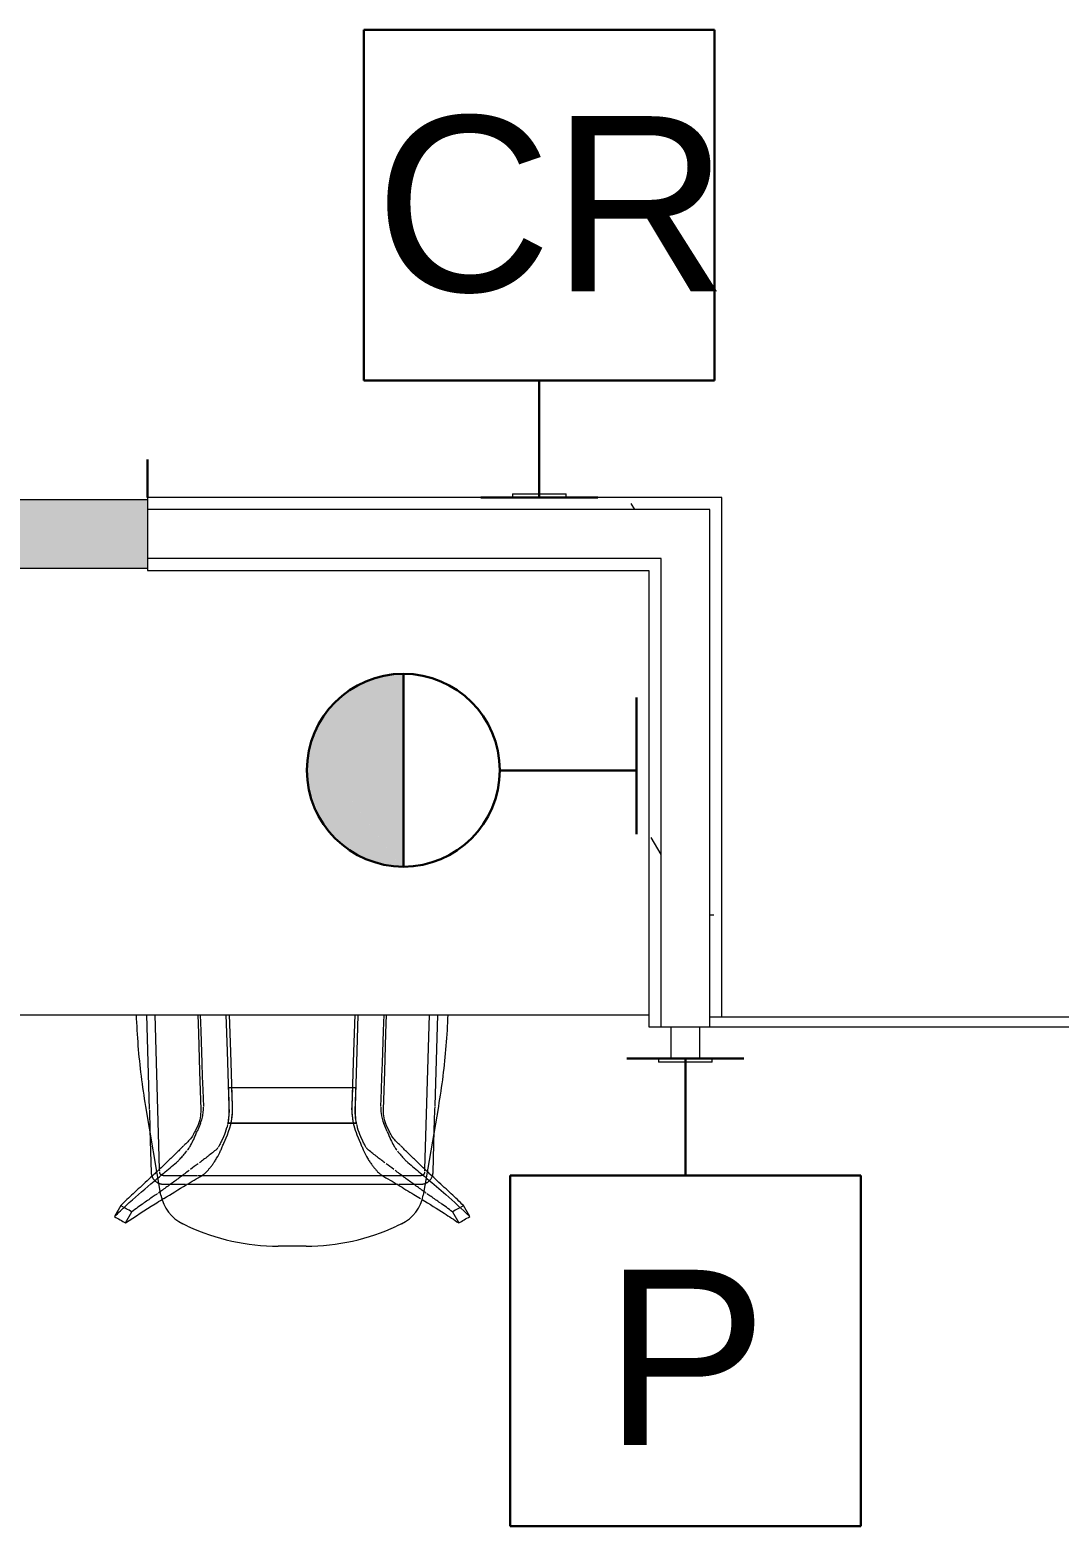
# Model space of a CAD drawing. Header units: inches. Extents: x 0 to 1865, y 0 to 1094.
# Drawn here: x 1456.1 to 1508.9, y 698.3 to 775.1 of the extents above; entities that cross this region are included whole.
import ezdxf

# ---------------------------------------------------------------- set-up
doc = ezdxf.new("R2010")
doc.units = ezdxf.units.IN
doc.header["$MEASUREMENT"] = 0
for name, color, linetype, lineweight in [('A-ANNO-NOTE', 131, 'Continuous', 9), ('A-WALL', 113, 'Continuous', 13), ('A-WALL-PATT', 111, 'Continuous', 13), ('CORRIDOR', 7, 'Continuous', 9), ('E-ELEC-FIXT', 91, 'Continuous', 9), ('I-FURN', 30, 'Continuous', 9), ('I-WALL', 2, 'Continuous', 13), ('Q-CASE', 31, 'Continuous', 9), ('Victor Bldg - 5th Floor_LINK_dwg', 8, 'Continuous', 9)]:
    doc.layers.add(name, color=color, linetype=linetype, lineweight=lineweight)
doc.styles.add('Swis721 Lt BT', font='swissl.ttf', dxfattribs={"height": 9})
pattern_1 = [(0, (0, 0), (30.72, 7.68), [1.267, -21.773, 1.267, -21.773, -122.88]), (0, (0, 0), (30.72, 7.68), [-46.08, 1.267, -44.813, 1.267, -21.773, -53.76]), (0, (0, 0), (30.72, 7.68), [-115.2, 1.267, -14.093, 1.267, -37.133]), (120, (11.52, 3.84), (-22.011075, 22.7643), [1.267, -21.773, 1.267, -21.773, -122.88]), (120, (11.52, 3.84), (-22.011075, 22.7643), [-46.08, 1.267, -44.813, 1.267, -21.773, -53.76]), (120, (11.52, 3.84), (-22.011075, 22.7643), [-115.2, 1.267, -14.093, 1.267, -37.133]), (240, (15.36, 19.2), (-8.708925, -30.4443), [1.267, -21.773, 1.267, -21.773, -122.88]), (240, (15.36, 19.2), (-8.708925, -30.4443), [-46.08, 1.267, -44.813, 1.267, -21.773, -53.76]), (240, (15.36, 19.2), (-8.708925, -30.4443), [-115.2, 1.267, -14.093, 1.267, -37.133])]

# ---------------------------------------------------------------- blocks, each defined once
blk = doc.blocks.new('Victor Bldg - 5th Floor_LINK_dwg-6972324-Level 05 POWER _ SIGNAL')
at = {"layer": 'CORRIDOR', "color": 10, "lineweight": 30}
for p, q in [((1462.133, 751.051), (1462.133, 753)), ((1462.133, 751.563), (1462.133, 751.051))]:
    blk.add_line(p, q, dxfattribs=at)
at = {"layer": 'CORRIDOR', "color": 250, "lineweight": 20}
blk.add_line((1462.133, 751.563), (1462.133, 751.051), dxfattribs=at)
blk = doc.blocks.new('HighTower_Nadia_Bob_BarStool - HighTower_Nadia_Bob_BarStool-7608263-Level 05 POWER _ SIGNAL')
at = {"layer": 'I-FURN'}
for p, q in [((-7.475, 2.678), (-7.331, -2.181)), ((-6.802, -5.245), (-7.037, 2.678)), ((-4.722, 2.678), (-4.693, 1.848)), ((-3.154, 0.768), (-3.221, 2.678)), ((4.693, 1.848), (4.722, 2.678)), ((4.812, 1.73), (4.841, 2.678)), ((7.037, 2.678), (6.802, -5.245)), ((7.336, -1.993), (7.475, 2.678)), ((-4.693, 1.848), (-4.635, 0.198)), ((4.635, 0.198), (4.693, 1.848)), ((-3.057, -2.014), (-3.154, 0.768)), ((-3.274, -1.078), (-3.245, -2.021)), ((-3.096, -1.078), (-3.274, -1.078)), ((-3.063, -2.008), (-3.096, -1.078)), ((3.089, -1.078), (-3.089, -1.078)), ((3.089, -1.078), (-3.089, -1.078)), ((3.096, -1.078), (3.063, -2.008)), ((3.274, -1.078), (3.096, -1.078)), ((3.245, -2.021), (3.274, -1.078)), ((-6.733, -6.579), (-7.507, -2.027)), ((-7.33, -2.214), (-7.299, -3.248)), ((-3.251, -2.041), (-3.247, -2.145)), ((-3.244, -2.04), (-3.241, -2.14)), ((3.241, -2.14), (3.244, -2.04)), ((3.247, -2.145), (3.251, -2.041)), ((7.507, -2.027), (6.733, -6.579)), ((7.299, -3.248), (7.33, -2.214)), ((7.33, -2.206), (7.335, -2.027)), ((-4.849, -3.021), (-4.943, -3.218)), ((-4.709, -2.907), (-4.882, -3.321)), ((-3.302, -2.898), (-3.223, -2.898)), ((-3.145, -2.898), (-3.302, -2.898)), ((-3.223, -2.898), (-3.145, -2.898)), ((-3.144, -2.898), (3.144, -2.898)), ((3.144, -2.898), (-3.144, -2.898)), ((3.145, -2.898), (3.223, -2.898)), ((3.302, -2.898), (3.145, -2.898)), ((3.223, -2.898), (3.302, -2.898)), ((4.882, -3.321), (4.709, -2.907)), ((4.943, -3.218), (4.849, -3.021)), ((-7.299, -3.248), (-7.235, -5.416)), ((-3.523, -3.588), (-3.629, -3.809)), ((-3.509, -3.924), (-3.325, -3.484)), ((3.325, -3.484), (3.509, -3.924)), ((3.629, -3.809), (3.523, -3.588)), ((7.235, -5.416), (7.299, -3.248)), ((-6.799, -5.353), (-6.802, -5.271)), ((6.802, -5.271), (6.799, -5.353)), ((-7.178, -5.658), (-7.168, -5.68)), ((-7.168, -5.68), (-7.156, -5.702)), ((-7.156, -5.702), (-7.143, -5.724)), ((-7.143, -5.724), (-7.13, -5.745)), ((-6.785, -5.465), (-6.788, -5.458)), ((-6.71, -5.556), (-6.716, -5.552)), ((-6.703, -5.56), (-6.71, -5.556)), ((-6.673, -6.019), (-6.648, -6.021)), ((-6.61, -5.585), (-6.618, -5.585)), ((-4.887, -5.585), (-6.61, -5.585)), ((-6.61, -6.022), (-5.471, -6.022)), ((-5.429, -6.022), (-5.376, -6.022)), ((-5.342, -6.022), (3.718, -6.022)), ((-4.643, -5.585), (-4.857, -5.585)), ((4.643, -5.585), (-4.643, -5.585)), ((3.724, -6.022), (5.342, -6.022)), ((4.857, -5.585), (4.643, -5.585)), ((6.61, -5.585), (4.887, -5.585)), ((5.376, -6.022), (5.429, -6.022)), ((5.471, -6.022), (6.61, -6.022)), ((6.614, -5.585), (6.61, -5.585)), ((6.622, -5.585), (6.614, -5.585)), ((6.644, -5.582), (6.637, -5.583)), ((6.694, -5.565), (6.687, -5.569)), ((6.725, -5.545), (6.719, -5.55)), ((6.731, -5.541), (6.725, -5.545)), ((6.737, -5.536), (6.731, -5.541)), ((6.791, -5.447), (6.789, -5.455)), ((6.793, -5.44), (6.791, -5.447)), ((6.794, -5.433), (6.793, -5.44)), ((6.796, -5.425), (6.794, -5.433)), ((6.797, -5.418), (6.796, -5.425)), ((6.798, -5.403), (6.797, -5.411)), ((6.797, -5.411), (6.797, -5.418)), ((7.041, -5.851), (7.059, -5.833)), ((7.136, -5.735), (7.149, -5.714)), ((7.149, -5.714), (7.162, -5.692)), ((7.162, -5.692), (7.173, -5.67)), ((7.173, -5.67), (7.183, -5.647)), ((-8.794, -7.117), (-9.116, -7.683)), ((-8.553, -8.01), (-8.233, -7.442)), ((8.233, -7.442), (8.553, -8.01)), ((9.116, -7.683), (8.794, -7.117)), ((-5.364, -8.17), (-5.606, -8.057)), ((5.606, -8.057), (5.364, -8.17)), ((0.715, -9.2), (-0.715, -9.2))]:
    blk.add_line(p, q, dxfattribs=at)
at = {"layer": 'I-FURN', "flags": 128}
for points in [[(-4.841, 2.678), (-4.812, 1.73), (-4.751, -0.232), (-4.691, -2.194)], [(-3.397, 2.678), (-3.338, 0.798), (-3.251, -2.021)], [(3.221, 2.678), (3.154, 0.768), (3.057, -2.014)], [(3.251, -2.021), (3.338, 0.798), (3.397, 2.678)], [(4.691, -2.194), (4.751, -0.232), (4.812, 1.73)], [(-4.635, 0.198), (-4.611, -0.487), (-4.587, -1.172)], [(4.587, -1.172), (4.611, -0.487), (4.635, 0.198)], [(-4.587, -1.172), (-4.571, -1.619), (-4.557, -2.027)], [(-3.096, -1.078), (-3.185, -1.078), (-3.274, -1.078)], [(3.274, -1.078), (3.185, -1.078), (3.096, -1.078)], [(4.557, -2.027), (4.571, -1.619), (4.587, -1.172)], [(-7.235, -5.416), (-7.234, -5.441), (-7.232, -5.466), (-7.228, -5.491), (-7.224, -5.515), (-7.219, -5.54), (-7.213, -5.564), (-7.206, -5.588), (-7.197, -5.612)], [(-7.197, -5.612), (-7.188, -5.635), (-7.178, -5.658)], [(-7.13, -5.745), (-7.115, -5.766), (-7.1, -5.785), (-7.084, -5.805), (-7.068, -5.823), (-7.05, -5.841), (-7.032, -5.859), (-7.013, -5.875), (-6.994, -5.891), (-6.974, -5.906), (-6.953, -5.92), (-6.932, -5.933), (-6.911, -5.946), (-6.888, -5.957), (-6.866, -5.968), (-6.843, -5.978)], [(-6.843, -5.978), (-6.819, -5.986), (-6.796, -5.994), (-6.772, -6.001), (-6.747, -6.007), (-6.723, -6.012), (-6.698, -6.016), (-6.673, -6.019)], [(-6.788, -5.458), (-6.79, -5.451), (-6.792, -5.444), (-6.794, -5.437), (-6.795, -5.429), (-6.796, -5.422), (-6.797, -5.414), (-6.798, -5.407), (-6.798, -5.403)], [(-6.776, -5.486), (-6.779, -5.479), (-6.782, -5.472), (-6.785, -5.465)], [(-6.768, -5.499), (-6.772, -5.492), (-6.776, -5.486)], [(-6.759, -5.511), (-6.764, -5.505), (-6.768, -5.499)], [(-6.739, -5.533), (-6.745, -5.528), (-6.75, -5.523), (-6.755, -5.517), (-6.759, -5.511)], [(-6.728, -5.543), (-6.734, -5.538), (-6.739, -5.533)], [(-6.716, -5.552), (-6.722, -5.548), (-6.728, -5.543)], [(-6.676, -5.573), (-6.683, -5.57), (-6.69, -5.567), (-6.697, -5.564), (-6.703, -5.56)], [(-6.655, -5.58), (-6.662, -5.578), (-6.669, -5.575), (-6.676, -5.573)], [(-6.618, -5.585), (-6.625, -5.584), (-6.633, -5.584), (-6.64, -5.583), (-6.648, -5.581), (-6.655, -5.58)], [(-6.648, -6.021), (-6.624, -6.022), (-6.61, -6.022)], [(-4.607, -5.563), (-4.592, -5.554), (-4.577, -5.545)], [(4.577, -5.545), (4.592, -5.554), (4.607, -5.563)], [(6.61, -6.022), (6.635, -6.022), (6.66, -6.02), (6.685, -6.018), (6.71, -6.015), (6.734, -6.01), (6.759, -6.005), (6.783, -5.998), (6.807, -5.991), (6.83, -5.982)], [(6.637, -5.583), (6.629, -5.584), (6.622, -5.585)], [(6.673, -5.574), (6.666, -5.577), (6.659, -5.579), (6.651, -5.58), (6.644, -5.582)], [(6.687, -5.569), (6.68, -5.572), (6.673, -5.574)], [(6.707, -5.558), (6.7, -5.562), (6.694, -5.565)], [(6.719, -5.55), (6.713, -5.554), (6.707, -5.558)], [(6.753, -5.52), (6.748, -5.525), (6.742, -5.531), (6.737, -5.536)], [(6.766, -5.502), (6.762, -5.508), (6.757, -5.514), (6.753, -5.52)], [(6.784, -5.469), (6.781, -5.476), (6.777, -5.482), (6.774, -5.489), (6.77, -5.495), (6.766, -5.502)], [(6.789, -5.455), (6.786, -5.462), (6.784, -5.469)], [(6.83, -5.982), (6.854, -5.973), (6.877, -5.963)], [(6.877, -5.963), (6.899, -5.952), (6.921, -5.94)], [(6.921, -5.94), (6.942, -5.927), (6.963, -5.913)], [(6.963, -5.913), (6.984, -5.899), (7.003, -5.883), (7.022, -5.867), (7.041, -5.851)], [(7.059, -5.833), (7.076, -5.815), (7.092, -5.796), (7.108, -5.776), (7.122, -5.756), (7.136, -5.735)], [(7.183, -5.647), (7.193, -5.624), (7.201, -5.6)], [(7.201, -5.6), (7.209, -5.577), (7.216, -5.553), (7.221, -5.528), (7.226, -5.504), (7.23, -5.479), (7.233, -5.454), (7.234, -5.429), (7.235, -5.416)]]:
    blk.add_lwpolyline(points, dxfattribs=at)
at = {"layer": 'I-FURN'}
for centre, radius, start, end in [((-4.761, -6.244), 2, 189.65064, 245), ((4.761, -6.244), 2, 295, 350.34936), ((-0.715, 1.8), 11, 245, 270), ((0.715, 1.8), 11, 270, 295)]:
    blk.add_arc(centre, radius, start, end, dxfattribs=at)
for centre, major_axis, start_param, end_param in [((-6.555, -2.136), (2, 0), 6.160784, 6.318092), ((-6.555, -2.136), (3.5, 0), 5.887338, 6.314349), ((6.555, -2.136), (3.5, 0), 3.110429, 3.393856), ((6.555, -2.136), (2, 0), 3.106686, 3.263994), ((-6.555, -2.136), (2, 0), 5.887338, 6.024061), ((-6.555, -2.136), (2, 0), 6.024061, 6.160784), ((6.555, -2.136), (3.5, 0), 3.393856, 3.53744), ((6.555, -2.136), (2, 0), 3.263994, 3.53744)]:
    blk.add_ellipse(centre, major_axis=major_axis, ratio=0.998955, start_param=start_param, end_param=end_param, dxfattribs=at)
for points, knots in [([(-7.507, -2.027), (-7.682, -0.994), (-7.878, 0.57), (-7.971, 2.144), (-7.991, 2.675)], [-1, -1, -1, -1, -0.5, -0.2459584, -0.2459584, -0.2459584, -0.2459584]), ([(7.991, 2.675), (7.971, 2.144), (7.878, 0.57), (7.682, -0.994), (7.507, -2.027)], [-0.7540416, -0.7540416, -0.7540416, -0.7540416, -0.5, 0, 0, 0, 0]), ([(-3.081, -2.514), (-3.079, -2.496), (-3.063, -2.335), (-3.058, -2.172), (-3.063, -2.027)], [0.4396928, 0.4396928, 0.4396928, 0.4396928, 0.5, 0.9901493, 0.9901493, 0.9901493, 0.9901493]), ([(3.063, -2.027), (3.058, -2.172), (3.059, -2.336), (3.08, -2.496), (3.083, -2.514)], [0.0098507, 0.0098507, 0.0098507, 0.0098507, 0.5, 0.5603072, 0.5603072, 0.5603072, 0.5603072]), ([(3.317, -2.941), (3.296, -2.84), (3.269, -2.693), (3.261, -2.545), (3.259, -2.499)], [-0.540635, -0.540635, -0.540635, -0.540635, -0.3333333, -0.239383, -0.239383, -0.239383, -0.239383]), ([(-5.054, -3.721), (-5.025, -3.656), (-4.968, -3.524), (-4.911, -3.389), (-4.882, -3.321)], [-1, -1, -1, -1, -0.5, -0.0000047, -0.0000047, -0.0000047, -0.0000047]), ([(5.166, -3.634), (5.157, -3.624), (5.124, -3.573), (5.055, -3.445), (4.992, -3.319), (4.959, -3.252), (4.943, -3.218)], [-1, -1, -1, -1, -0.666667, -0.333333, -0.166667, 0, 0, 0, 0]), ([(5.054, -3.721), (5.106, -3.835), (5.188, -3.997), (5.301, -4.174), (5.354, -4.25), (5.376, -4.28)], [-1, -1, -1, -1, -0.6666667, -0.5, -0.3808462, -0.3808462, -0.3808462, -0.3808462]), ([(-5.58, -4.062), (-5.709, -4.191), (-5.977, -4.454), (-6.249, -4.713), (-6.389, -4.844)], [-0.6521633, -0.6521633, -0.6521633, -0.6521633, -0.3333333, 0, 0, 0, 0]), ([(-5.376, -4.28), (-5.354, -4.25), (-5.301, -4.174), (-5.248, -4.094), (-5.219, -4.043)], [-0.6191538, -0.6191538, -0.6191538, -0.6191538, -0.5, -0.3333333, -0.3333333, -0.3333333, -0.3333333]), ([(-4.085, -5.014), (-4.07, -4.993), (-4.036, -4.946), (-3.965, -4.843), (-3.837, -4.639), (-3.735, -4.439), (-3.67, -4.298)], [0.6077225, 0.6077225, 0.6077225, 0.6077225, 0.65, 0.7, 0.8, 1, 1, 1, 1]), ([(-3.729, -4.008), (-3.743, -4.036), (-3.77, -4.084), (-3.793, -4.122), (-3.803, -4.139)], [0.3428104, 0.3428104, 0.3428104, 0.3428104, 0.5, 0.6332801, 0.6332801, 0.6332801, 0.6332801]), ([(3.67, -4.298), (3.735, -4.439), (3.837, -4.639), (3.965, -4.843), (4.039, -4.95), (4.094, -5.026), (4.147, -5.098), (4.2, -5.164), (4.251, -5.226), (4.3, -5.282), (4.346, -5.334), (4.405, -5.396), (4.445, -5.434), (4.468, -5.457)], [0, 0, 0, 0, 0.2, 0.3, 0.35, 0.4, 0.45, 0.5, 0.55, 0.6, 0.65, 0.7, 0.8, 0.8, 0.8, 0.8]), ([(3.803, -4.139), (3.793, -4.123), (3.77, -4.083), (3.743, -4.035), (3.729, -4.008)], [0.3666421, 0.3666421, 0.3666421, 0.3666421, 0.5, 0.6571611, 0.6571611, 0.6571611, 0.6571611]), ([(6.389, -4.844), (6.249, -4.713), (5.977, -4.454), (5.709, -4.191), (5.58, -4.062)], [-1, -1, -1, -1, -0.6666667, -0.3478367, -0.3478367, -0.3478367, -0.3478367]), ([(-6.937, -5.374), (-6.989, -5.423), (-7.158, -5.583), (-7.449, -5.854), (-7.81, -6.185), (-8.049, -6.406), (-8.169, -6.516)], [-0.6870106, -0.6870106, -0.6870106, -0.6870106, -0.6, -0.4, -0.2, 0, 0, 0, 0]), ([(-6.883, -5.697), (-6.787, -5.617), (-6.582, -5.445), (-6.268, -5.185), (-6.05, -5.005), (-5.942, -4.915)], [-0.2884139, -0.2884139, -0.2884139, -0.2884139, -0.2, -0.1, -0.0019687, -0.0019687, -0.0019687, -0.0019687]), ([(-4.577, -5.545), (-4.552, -5.531), (-4.497, -5.486), (-4.392, -5.383), (-4.316, -5.301), (-4.251, -5.226), (-4.2, -5.164), (-4.147, -5.098), (-4.111, -5.05), (-4.093, -5.025)], [0, 0, 0, 0, 0.2, 0.3, 0.4, 0.45, 0.5, 0.55, 0.6, 0.6, 0.6, 0.6]), ([(6.265, -5.183), (6.375, -5.274), (6.581, -5.445), (6.788, -5.616), (6.885, -5.696)], [-0.9, -0.9, -0.9, -0.9, -0.8, -0.7115861, -0.7115861, -0.7115861, -0.7115861]), ([(8.169, -6.516), (8.049, -6.406), (7.81, -6.185), (7.449, -5.854), (7.158, -5.583), (6.989, -5.423), (6.937, -5.374)], [-1, -1, -1, -1, -0.8, -0.6, -0.4, -0.3129894, -0.3129894, -0.3129894, -0.3129894]), ([(-9.116, -7.683), (-8.921, -7.489), (-8.316, -6.919), (-7.57, -6.276), (-7.029, -5.82), (-6.921, -5.729)], [-1, -1, -1, -1, -0.8, -0.4, -0.3, -0.3, -0.3, -0.3]), ([(-6.585, -6.752), (-6.208, -6.522), (-5.557, -6.13), (-4.886, -5.731), (-4.607, -5.563)], [0.5152054, 0.5152054, 0.5152054, 0.5152054, 0.8, 1, 1, 1, 1]), ([(4.607, -5.563), (4.747, -5.647), (5.025, -5.813), (5.575, -6.141), (6.094, -6.454), (6.472, -6.684), (6.584, -6.752)], [0, 0, 0, 0, 0.1, 0.2, 0.4, 0.4847946, 0.4847946, 0.4847946, 0.4847946]), ([(6.921, -5.729), (7.247, -6.002), (7.999, -6.642), (8.726, -7.295), (9.116, -7.683)], [-0.7, -0.7, -0.7, -0.7, -0.4, 0, 0, 0, 0]), ([(-8.553, -8.01), (-8.067, -7.678), (-7.439, -7.278), (-6.791, -6.879), (-6.667, -6.802)], [0, 0, 0, 0, 0.4, 0.4944502, 0.4944502, 0.4944502, 0.4944502]), ([(-6.917, -6.507), (-6.988, -6.556), (-7.214, -6.714), (-7.44, -6.871), (-7.596, -6.978)], [0.709576, 0.709576, 0.709576, 0.709576, 0.8, 1, 1, 1, 1]), ([(6.667, -6.802), (7.055, -7.04), (7.695, -7.439), (8.31, -7.844), (8.553, -8.01)], [0.5055498, 0.5055498, 0.5055498, 0.5055498, 0.8, 1, 1, 1, 1]), ([(-7.609, -6.987), (-7.713, -7.061), (-7.922, -7.212), (-8.129, -7.364), (-8.233, -7.442)], [0.0198066, 0.0198066, 0.0198066, 0.0198066, 0.5, 1, 1, 1, 1]), ([(8.233, -7.442), (8.129, -7.364), (7.922, -7.212), (7.713, -7.061), (7.609, -6.987)], [0, 0, 0, 0, 0.5, 0.9801934, 0.9801934, 0.9801934, 0.9801934]), ([(8.627, -7.217), (8.59, -7.239), (8.459, -7.315), (8.327, -7.39), (8.233, -7.442)], [-0.7003192, -0.7003192, -0.7003192, -0.7003192, -0.5, 0, 0, 0, 0])]:
    blk.add_open_spline(points, degree=3, knots=knots, dxfattribs=at)
for points in [[(-4.691, -2.194), (-4.686, -2.335), (-4.697, -2.477), (-4.724, -2.617)], [(-3.247, -2.145), (-3.244, -2.257), (-3.246, -2.368), (-3.253, -2.48)], [(-3.241, -2.14), (-3.237, -2.254), (-3.239, -2.368), (-3.247, -2.481)], [(3.247, -2.481), (3.239, -2.368), (3.237, -2.254), (3.241, -2.14)], [(3.248, -2.392), (3.245, -2.309), (3.245, -2.227), (3.247, -2.145)], [(4.849, -3.021), (4.793, -2.892), (4.708, -2.62), (4.686, -2.335), (4.691, -2.194)], [(-4.724, -2.617), (-4.75, -2.756), (-4.793, -2.892), (-4.849, -3.021)], [(-3.323, -2.97), (-3.334, -3.021), (-3.346, -3.072), (-3.36, -3.122)], [(-3.267, -2.638), (-3.279, -2.739), (-3.292, -2.841), (-3.313, -2.942)], [(-3.25, -2.521), (-3.26, -2.647), (-3.278, -2.773), (-3.302, -2.898)], [(-3.254, -2.499), (-3.258, -2.545), (-3.262, -2.591), (-3.267, -2.638)], [(-3.137, -2.866), (-3.113, -2.75), (-3.09, -2.633), (-3.08, -2.515)], [(3.081, -2.515), (3.094, -2.633), (3.114, -2.75), (3.137, -2.866)], [(3.253, -2.48), (3.251, -2.451), (3.25, -2.421), (3.25, -2.392)], [(3.302, -2.898), (3.278, -2.773), (3.26, -2.647), (3.25, -2.521)], [(3.36, -3.122), (3.346, -3.072), (3.333, -3.021), (3.321, -2.97)], [(-5.166, -3.634), (-5.296, -3.772), (-5.428, -3.909), (-5.563, -4.044)], [(-5.212, -4.03), (-5.156, -3.934), (-5.103, -3.83), (-5.054, -3.721)], [(-4.943, -3.218), (-4.976, -3.286), (-5.041, -3.419), (-5.124, -3.573), (-5.157, -3.624), (-5.166, -3.634)], [(-3.629, -3.809), (-3.662, -3.877), (-3.695, -3.944), (-3.726, -4.003)], [(-3.362, -3.13), (-3.405, -3.286), (-3.458, -3.439), (-3.523, -3.588)], [(3.523, -3.588), (3.458, -3.439), (3.405, -3.286), (3.362, -3.13)], [(3.678, -3.91), (3.662, -3.877), (3.645, -3.843), (3.629, -3.809)], [(4.882, -3.321), (4.911, -3.389), (4.968, -3.524), (5.025, -3.656), (5.054, -3.721)], [(5.563, -4.044), (5.428, -3.909), (5.296, -3.772), (5.166, -3.634)], [(-5.935, -4.91), (-5.919, -4.897), (-5.871, -4.851), (-5.752, -4.724), (-5.644, -4.605), (-5.584, -4.538)], [(-5.584, -4.538), (-5.524, -4.474), (-5.464, -4.399), (-5.403, -4.316)], [(-4.331, -4.596), (-4.473, -4.707), (-4.617, -4.817), (-4.763, -4.926)], [(-3.865, -4.224), (-4.014, -4.346), (-4.164, -4.466), (-4.317, -4.585)], [(-3.842, -4.198), (-3.851, -4.21), (-3.859, -4.219), (-3.865, -4.224)], [(-3.81, -4.151), (-3.822, -4.169), (-3.833, -4.186), (-3.841, -4.197)], [(-3.67, -4.298), (-3.643, -4.237), (-3.589, -4.114), (-3.536, -3.987), (-3.509, -3.924)], [(3.509, -3.924), (3.536, -3.987), (3.589, -4.114), (3.643, -4.237), (3.67, -4.298)], [(3.726, -4.003), (3.711, -3.974), (3.694, -3.943), (3.678, -3.91)], [(3.841, -4.197), (3.832, -4.185), (3.822, -4.169), (3.81, -4.151)], [(3.865, -4.224), (3.859, -4.219), (3.851, -4.21), (3.842, -4.198)], [(4.317, -4.585), (4.164, -4.466), (4.014, -4.346), (3.865, -4.224)], [(4.763, -4.926), (4.618, -4.817), (4.473, -4.708), (4.331, -4.596)], [(5.403, -4.316), (5.464, -4.399), (5.524, -4.474), (5.584, -4.538)], [(5.584, -4.538), (5.644, -4.605), (5.752, -4.724), (5.871, -4.851), (5.919, -4.897), (5.935, -4.91)], [(-6.389, -4.844), (-6.57, -5.022), (-6.753, -5.199), (-6.937, -5.374)], [(-5.287, -5.313), (-5.438, -5.428), (-5.742, -5.657), (-6.047, -5.882), (-6.2, -5.994)], [(-4.829, -4.975), (-4.958, -5.071), (-5.088, -5.167), (-5.217, -5.261)], [(5.217, -5.261), (5.087, -5.167), (4.958, -5.071), (4.829, -4.975)], [(6.2, -5.994), (6.047, -5.882), (5.742, -5.657), (5.438, -5.428), (5.287, -5.313)], [(5.942, -4.915), (6.05, -5.005), (6.157, -5.094), (6.265, -5.183)], [(6.937, -5.374), (6.753, -5.199), (6.57, -5.022), (6.389, -4.844)], [(-6.2, -5.994), (-6.352, -6.105), (-6.504, -6.214), (-6.657, -6.323)], [(4.468, -5.457), (4.515, -5.501), (4.552, -5.531), (4.577, -5.545)], [(6.657, -6.323), (6.504, -6.214), (6.352, -6.105), (6.2, -5.994)], [(-8.169, -6.516), (-8.275, -6.615), (-8.486, -6.814), (-8.692, -7.015), (-8.794, -7.117)], [(-6.763, -6.399), (-6.802, -6.426), (-6.841, -6.454), (-6.88, -6.481)], [(-6.662, -6.327), (-6.696, -6.351), (-6.73, -6.375), (-6.763, -6.399)], [(-6.642, -6.788), (-6.627, -6.778), (-6.612, -6.769), (-6.596, -6.759)], [(6.763, -6.399), (6.73, -6.375), (6.696, -6.351), (6.662, -6.327)], [(6.88, -6.481), (6.841, -6.454), (6.802, -6.426), (6.763, -6.399)], [(7.129, -6.655), (7.058, -6.606), (6.988, -6.556), (6.917, -6.507)], [(7.596, -6.978), (7.44, -6.871), (7.284, -6.763), (7.129, -6.655)], [(8.794, -7.117), (8.692, -7.015), (8.486, -6.814), (8.275, -6.615), (8.169, -6.516)], [(-8.652, -7.202), (-8.699, -7.174), (-8.747, -7.145), (-8.794, -7.117)], [(-8.515, -7.282), (-8.552, -7.261), (-8.59, -7.238), (-8.627, -7.216)], [(-8.233, -7.442), (-8.327, -7.39), (-8.421, -7.337), (-8.515, -7.282)], [(8.794, -7.117), (8.747, -7.145), (8.699, -7.174), (8.652, -7.202)], [(-9.116, -7.683), (-9.023, -7.74), (-8.836, -7.85), (-8.648, -7.958), (-8.553, -8.01)], [(8.553, -8.01), (8.648, -7.958), (8.836, -7.85), (9.023, -7.74), (9.116, -7.683)]]:
    blk.add_open_spline(points, degree=3, dxfattribs=at)
blk = doc.blocks.new('PS - Junction Box _Wall Base_ - Card Reader-4868761-Level 05 POWER _ SIGNAL')
at = {"layer": 'E-ELEC-FIXT'}
for p, q in [((1480.875, 751.238), (1483.625, 751.238)), ((1480.875, 751.238), (1480.875, 751.051)), ((1483.625, 751.051), (1483.625, 751.238))]:
    blk.add_line(p, q, dxfattribs=at)
blk = doc.blocks.new('Casework 5 - Casework 5-7851681-Level 05 POWER _ SIGNAL')
at = {"layer": 'Q-CASE'}
blk.add_line((1369, 724.5), (1487.875, 724.5), dxfattribs=at)
blk = doc.blocks.new('PS - Junction Box _Wall Base_ - Push to Exit-V54-Level 05 POWER _ SIGNAL')
at = {"layer": 'E-ELEC-FIXT'}
for p, q in [((1489, 723.875), (1489, 722.25)), ((1490.5, 722.25), (1490.5, 723.875)), ((1488.375, 722.25), (1491.125, 722.25)), ((1488.375, 722.25), (1488.375, 722.0625)), ((1491.125, 722.0625), (1488.375, 722.0625)), ((1491.125, 722.0625), (1491.125, 722.25))]:
    blk.add_line(p, q, dxfattribs=at)

msp = doc.modelspace()

# ---------------------------------------------------------------- hatches: boundary and pattern name
at = {"layer": 'A-ANNO-NOTE'}
for points in [[(1472.648, 741.245), (1475.141, 741.997), (1473.594, 741.705)], [(1475.141, 732.101), (1475.141, 741.997), (1472.648, 741.245), (1475.027, 732.519)], [(1473.594, 741.705), (1475.141, 741.997), (1474.616, 741.955)], [(1475.273, 732.099), (1475.273, 741.999), (1475.141, 732.101)], [(1475.141, 732.101), (1475.273, 741.999), (1475.141, 741.997), (1475.141, 732.519)], [(1475.141, 732.101), (1472.648, 741.245), (1470.498, 738.351), (1474.831, 732.519)], [(1470.498, 738.351), (1472.648, 741.245), (1471.727, 740.502)], [(1470.498, 738.351), (1471.727, 740.502), (1471.077, 739.674)], [(1470.409, 736.132), (1470.498, 738.351), (1470.323, 737.049)], [(1471.727, 733.596), (1470.498, 738.351), (1470.409, 736.132)], [(1475.141, 732.101), (1470.498, 738.351), (1471.727, 733.596), (1474.186, 732.519)], [(1471.727, 733.596), (1470.409, 736.132), (1471.077, 734.423)], [(1470.943, 734.65), (1470.409, 736.132), (1470.617, 735.37)], [(1475.141, 732.101), (1471.727, 733.596), (1473.471, 732.439)], [(1473.471, 732.439), (1471.727, 733.596), (1472.537, 732.924), (1473.316, 732.519)], [(1475.141, 732.101), (1473.471, 732.439), (1473.971, 732.273)]]:
    msp.add_hatch(color=256, dxfattribs=at).paths.add_polyline_path(points, flags=0)
at = {"layer": 'A-WALL-PATT', "lineweight": 9}
msp.add_hatch(color=7, dxfattribs=at).paths.add_polyline_path([(1396.458, 747.426), (1462.133, 747.426), (1462.133, 750.926), (963.563, 750.926), (963.563, 747.426), (1369, 747.426)], flags=0)
h = msp.add_hatch(dxfattribs=at)
h.set_pattern_fill('FP_1', color=256, style=0, pattern_type=2)
h.set_pattern_definition(pattern_1)
h.paths.add_polyline_path([(1462.133, 750.426), (1491, 750.426), (1490.985, 751.051), (1462.133, 751.051), (1462.133, 750.926)], flags=0)
h = msp.add_hatch(dxfattribs=at)
h.set_pattern_fill('FP_1', color=256, style=0, pattern_type=2)
h.set_pattern_definition(pattern_1)
h.paths.add_polyline_path([(1491.625, 724.375), (1491.625, 751.051), (1491, 751.051), (1491, 724.375)], flags=0)
h = msp.add_hatch(dxfattribs=at)
h.set_pattern_fill('FP_1', color=256, style=0, pattern_type=2)
h.set_pattern_definition(pattern_1)
h.paths.add_polyline_path([(1488, 723.875), (1488.5, 723.875), (1488.5, 747.926), (1487.875, 747.926), (1487.875, 723.875)], flags=0)

# ---------------------------------------------------------------- linework, layer by layer
at = {"layer": 'A-ANNO-NOTE', "lineweight": 30}
for p, q in [((1491.25, 775.051), (1473.25, 775.051)), ((1473.25, 775.051), (1473.25, 757.051)), ((1491.25, 757.051), (1491.25, 775.051)), ((1473.25, 757.051), (1491.25, 757.051)), ((1482.25, 751.051), (1482.25, 757.051)), ((1485.25, 751.051), (1479.25, 751.051)), ((1475.273, 732.099), (1475.273, 741.999)), ((1487.236, 733.771), (1487.236, 740.783)), ((1487.236, 737.042), (1480.223, 737.042)), ((1486.75, 722.25), (1492.75, 722.25)), ((1489.75, 722.25), (1489.75, 716.25)), ((1498.75, 716.25), (1480.75, 716.25)), ((1480.75, 716.25), (1480.75, 698.25)), ((1498.75, 698.25), (1498.75, 716.25)), ((1480.75, 698.25), (1498.75, 698.25))]:
    msp.add_line(p, q, dxfattribs=at)
at = {"layer": 'A-ANNO-NOTE'}
msp.add_line((1475.273, 732.099), (1475.273, 741.999), dxfattribs=at)
at = {"layer": 'A-ANNO-NOTE', "lineweight": 30}
msp.add_circle((1475.273, 737.049), 4.95, dxfattribs=at)
msp.add_circle((1475.273, 737.049), 4.95, dxfattribs=at)
msp.add_circle((1475.273, 737.049), 4.95, dxfattribs=at)
msp.add_circle((1475.273, 737.049), 4.95, dxfattribs=at)
msp.add_circle((1475.273, 737.049), 4.95, dxfattribs=at)
msp.add_circle((1475.273, 737.049), 4.95, dxfattribs=at)
msp.add_circle((1475.273, 737.049), 4.95, dxfattribs=at)
at = {"layer": 'A-ANNO-NOTE'}
msp.add_arc((1475.273, 737.049), 4.95, 90, 270, dxfattribs=at)
at = {"layer": 'A-WALL'}
for p, q in [((1462.133, 750.926), (1462.133, 747.426)), ((1491, 750.426), (1462.133, 750.426)), ((1491, 723.875), (1491, 750.426)), ((1488.5, 747.926), (1462.133, 747.926)), ((1488.5, 723.875), (1488.5, 747.926)), ((1491.625, 724.375), (1491, 724.375))]:
    msp.add_line(p, q, dxfattribs=at)
at = {"layer": 'I-WALL', "color": 8, "lineweight": 20}
for p, q in [((1462.133, 750.926), (962.938, 750.926)), ((1369, 747.426), (1462.133, 747.426))]:
    msp.add_line(p, q, dxfattribs=at)
at = {"layer": 'I-WALL'}
for p, q in [((1491.625, 751.051), (1462.133, 751.051)), ((1462.133, 751.051), (1462.133, 750.926)), ((1491.625, 724.375), (1491.625, 751.051)), ((1462.133, 747.426), (1462.133, 747.301)), ((1462.133, 747.301), (1487.875, 747.301)), ((1487.875, 747.301), (1487.875, 723.875)), ((1525, 724.375), (1491.625, 724.375)), ((1487.875, 723.875), (1525, 723.875))]:
    msp.add_line(p, q, dxfattribs=at)

# ---------------------------------------------------------------- block references
at = {"layer": 'E-ELEC-FIXT'}
for name in ['PS - Junction Box _Wall Base_ - Card Reader-4868761-Level 05 POWER _ SIGNAL', 'PS - Junction Box _Wall Base_ - Push to Exit-V54-Level 05 POWER _ SIGNAL']:
    msp.add_blockref(name, (0, 0), dxfattribs=at)
at = {"layer": 'I-FURN'}
msp.add_blockref('HighTower_Nadia_Bob_BarStool - HighTower_Nadia_Bob_BarStool-7608263-Level 05 POWER _ SIGNAL', (1469.563, 721.822), dxfattribs=at)
at = {"layer": 'Q-CASE'}
msp.add_blockref('Casework 5 - Casework 5-7851681-Level 05 POWER _ SIGNAL', (0, 0), dxfattribs=at)
at = {"layer": 'Victor Bldg - 5th Floor_LINK_dwg', "color": 7}
msp.add_blockref('Victor Bldg - 5th Floor_LINK_dwg-6972324-Level 05 POWER _ SIGNAL', (0, 0), dxfattribs=at)

# ---------------------------------------------------------------- texts
at = {"layer": 'A-ANNO-NOTE', "char_height": 9, "attachment_point": 1, "style": 'Swis721 Lt BT'}
for s, insert, width in [('CR', (1473.808, 770.625), 20.604), ('P', (1485.568, 711.408), 9.393)]:
    msp.add_mtext(s, dxfattribs=dict(at, insert=insert, width=width))

doc.saveas('drawing.dxf')
